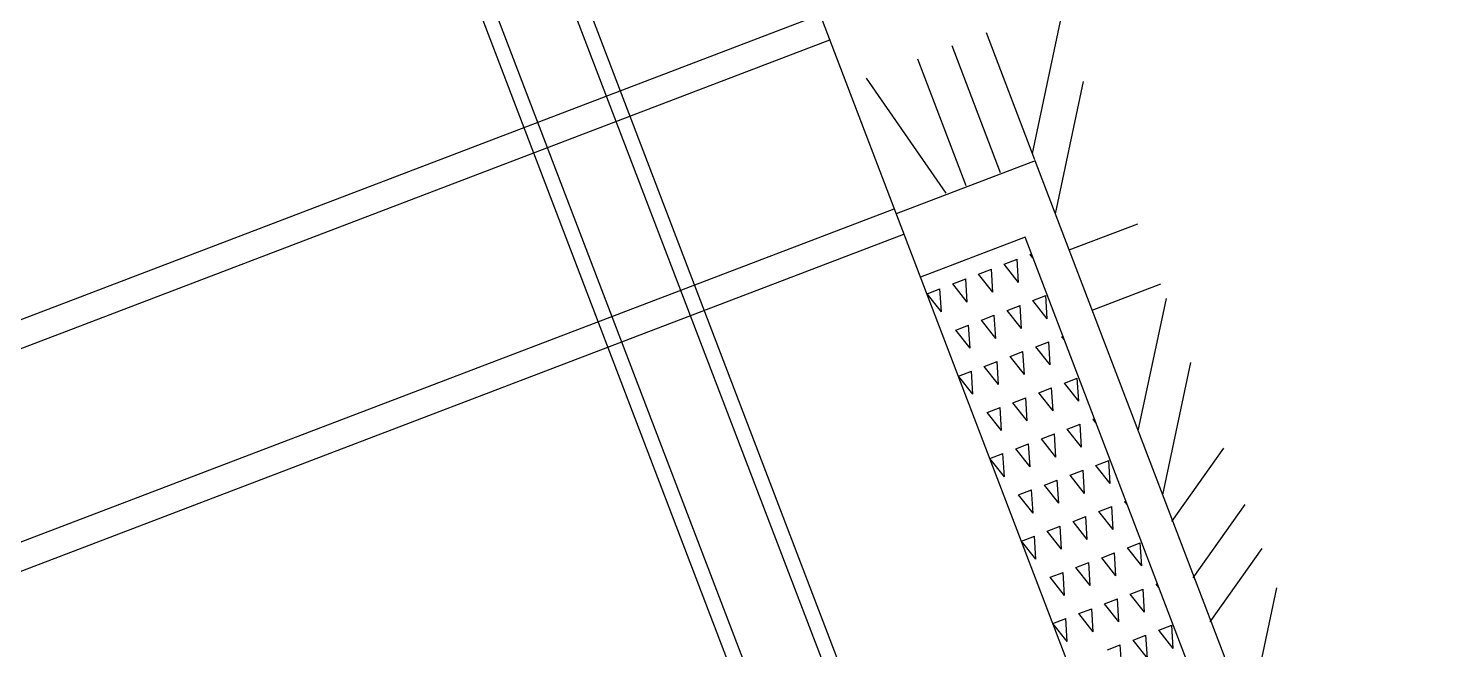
# Model space of a CAD drawing. Header units: inches. Extents: x -5597760 to 21122418, y -37133 to 23298423.
# Drawn here: x 9545069 to 10119725, y 12899630 to 13153587 of the extents above; entities that cross this region are included whole.
import ezdxf

# ---------------------------------------------------------------- set-up
doc = ezdxf.new("R2010")
doc.units = ezdxf.units.IN
doc.header["$MEASUREMENT"] = 0

# ---------------------------------------------------------------- blocks, each defined once
blk = doc.blocks.new('A$C6D2A2628')
for p, q in [((1.791, 2.4297), (1.791, 0.4297)), ((1.3599, 1.7043), (1.3599, 0.4297)), ((1.3799, 1.6867), (1.3799, 0.4297)), ((1.4799, 1.5988), (1.4799, 0.4297)), ((1.4999, 1.5812), (1.4999, 0.4297)), ((0.291, 1.0837), (1.791, 1.0837)), ((0.291, 1.0637), (1.791, 1.0637)), ((1.8187, 1.0278), (1.8641, 0.9278)), ((1.8932, 1.0278), (1.8932, 0.9278)), ((1.9432, 1.0278), (1.9432, 0.9278)), ((1.9932, 1.0278), (1.9932, 0.9278)), ((1.9932, 0.9324), (2.0932, 1.016)), ((1.9932, 0.8849), (2.0932, 0.9685)), ((0.291, 0.9307), (1.791, 0.9307)), ((1.9932, 0.9267), (1.791, 0.9267)), ((1.9932, 0.1), (1.9932, 0.9267)), ((0.291, 0.9107), (1.791, 0.9107)), ((1.9432, 0.8767), (1.791, 0.8767)), ((1.9432, 0.15), (1.9432, 0.8767)), ((1.8007, 0.8473), (1.7913, 0.8636)), ((1.7913, 0.8636), (1.8101, 0.8636)), ((1.8007, 0.8473), (1.8101, 0.8636)), ((1.8382, 0.8473), (1.8288, 0.8636)), ((1.8288, 0.8636), (1.8476, 0.8636)), ((1.8382, 0.8473), (1.8476, 0.8636)), ((1.8757, 0.8473), (1.8663, 0.8636)), ((1.8663, 0.8636), (1.8851, 0.8636)), ((1.8757, 0.8473), (1.8851, 0.8636)), ((1.9132, 0.8473), (1.9038, 0.8636)), ((1.9038, 0.8636), (1.9226, 0.8636)), ((1.9132, 0.8473), (1.9226, 0.8636)), ((1.9432, 0.8604), (1.9413, 0.8636)), ((1.9413, 0.8636), (1.9432, 0.8636)), ((1.9932, 0.8564), (2.0932, 0.8564)), ((1.791, 0.8305), (1.7913, 0.8311)), ((1.791, 0.8311), (1.7913, 0.8311)), ((1.8195, 0.8148), (1.8101, 0.8311)), ((1.8101, 0.8311), (1.8288, 0.8311)), ((1.8195, 0.8148), (1.8288, 0.8311)), ((1.857, 0.8148), (1.8476, 0.8311)), ((1.8476, 0.8311), (1.8663, 0.8311)), ((1.857, 0.8148), (1.8663, 0.8311)), ((1.8945, 0.8148), (1.8851, 0.8311)), ((1.8851, 0.8311), (1.9038, 0.8311)), ((1.8945, 0.8148), (1.9038, 0.8311)), ((1.932, 0.8148), (1.9226, 0.8311)), ((1.9226, 0.8311), (1.9413, 0.8311)), ((1.932, 0.8148), (1.9413, 0.8311)), ((1.9932, 0.8089), (2.0932, 0.8089)), ((1.8007, 0.7824), (1.7913, 0.7986)), ((1.7913, 0.7986), (1.8101, 0.7986)), ((1.8007, 0.7824), (1.8101, 0.7986)), ((1.8382, 0.7824), (1.8288, 0.7986)), ((1.8288, 0.7986), (1.8476, 0.7986)), ((1.8382, 0.7824), (1.8476, 0.7986)), ((1.8757, 0.7824), (1.8663, 0.7986)), ((1.8663, 0.7986), (1.8851, 0.7986)), ((1.8757, 0.7824), (1.8851, 0.7986)), ((1.9132, 0.7824), (1.9038, 0.7986)), ((1.9038, 0.7986), (1.9226, 0.7986)), ((1.9132, 0.7824), (1.9226, 0.7986)), ((1.9432, 0.7955), (1.9413, 0.7986)), ((1.9413, 0.7986), (1.9432, 0.7986)), ((1.9932, 0.7139), (2.0932, 0.7975)), ((1.791, 0.7655), (1.7913, 0.7661)), ((1.791, 0.7661), (1.7913, 0.7661)), ((1.8195, 0.7499), (1.8101, 0.7661)), ((1.8101, 0.7661), (1.8288, 0.7661)), ((1.8195, 0.7499), (1.8288, 0.7661)), ((1.857, 0.7499), (1.8476, 0.7661)), ((1.8476, 0.7661), (1.8663, 0.7661)), ((1.857, 0.7499), (1.8663, 0.7661)), ((1.8945, 0.7499), (1.8851, 0.7661)), ((1.8851, 0.7661), (1.9038, 0.7661)), ((1.8945, 0.7499), (1.9038, 0.7661)), ((1.932, 0.7499), (1.9226, 0.7661)), ((1.9226, 0.7661), (1.9413, 0.7661)), ((1.932, 0.7499), (1.9413, 0.7661)), ((1.9932, 0.6633), (2.0932, 0.7469)), ((1.8007, 0.7174), (1.7913, 0.7337)), ((1.7913, 0.7337), (1.8101, 0.7337)), ((1.8007, 0.7174), (1.8101, 0.7337)), ((1.8382, 0.7174), (1.8288, 0.7337)), ((1.8288, 0.7337), (1.8476, 0.7337)), ((1.8382, 0.7174), (1.8476, 0.7337)), ((1.8757, 0.7174), (1.8663, 0.7337)), ((1.8663, 0.7337), (1.8851, 0.7337)), ((1.8757, 0.7174), (1.8851, 0.7337)), ((1.9132, 0.7174), (1.9038, 0.7337)), ((1.9038, 0.7337), (1.9226, 0.7337)), ((1.9132, 0.7174), (1.9226, 0.7337)), ((1.9432, 0.7305), (1.9413, 0.7337)), ((1.9413, 0.7337), (1.9432, 0.7337)), ((1.791, 0.7006), (1.7913, 0.7012)), ((1.791, 0.7012), (1.7913, 0.7012)), ((1.8195, 0.6849), (1.8101, 0.7012)), ((1.8101, 0.7012), (1.8288, 0.7012)), ((1.8195, 0.6849), (1.8288, 0.7012)), ((1.857, 0.6849), (1.8476, 0.7012)), ((1.8476, 0.7012), (1.8663, 0.7012)), ((1.857, 0.6849), (1.8663, 0.7012)), ((1.8945, 0.6849), (1.8851, 0.7012)), ((1.8851, 0.7012), (1.9038, 0.7012)), ((1.8945, 0.6849), (1.9038, 0.7012)), ((1.932, 0.6849), (1.9226, 0.7012)), ((1.9226, 0.7012), (1.9413, 0.7012)), ((1.932, 0.6849), (1.9413, 0.7012)), ((1.9917, 0.6428), (2.0932, 0.6794)), ((1.8007, 0.6525), (1.7913, 0.6687)), ((1.7913, 0.6687), (1.8101, 0.6687)), ((1.8007, 0.6525), (1.8101, 0.6687)), ((1.8382, 0.6525), (1.8288, 0.6687)), ((1.8288, 0.6687), (1.8476, 0.6687)), ((1.8382, 0.6525), (1.8476, 0.6687)), ((1.8757, 0.6525), (1.8663, 0.6687)), ((1.8663, 0.6687), (1.8851, 0.6687)), ((1.8757, 0.6525), (1.8851, 0.6687)), ((1.9132, 0.6525), (1.9038, 0.6687)), ((1.9038, 0.6687), (1.9226, 0.6687)), ((1.9132, 0.6525), (1.9226, 0.6687)), ((1.9432, 0.6655), (1.9413, 0.6687)), ((1.9413, 0.6687), (1.9432, 0.6687)), ((1.791, 0.6356), (1.7913, 0.6362)), ((1.791, 0.6362), (1.7913, 0.6362)), ((1.8195, 0.62), (1.8101, 0.6362)), ((1.8101, 0.6362), (1.8288, 0.6362)), ((1.8195, 0.62), (1.8288, 0.6362)), ((1.857, 0.62), (1.8476, 0.6362)), ((1.8476, 0.6362), (1.8663, 0.6362)), ((1.857, 0.62), (1.8663, 0.6362)), ((1.8945, 0.62), (1.8851, 0.6362)), ((1.8851, 0.6362), (1.9038, 0.6362)), ((1.8945, 0.62), (1.9038, 0.6362)), ((1.932, 0.62), (1.9226, 0.6362)), ((1.9226, 0.6362), (1.9413, 0.6362)), ((1.932, 0.62), (1.9413, 0.6362)), ((1.9917, 0.5984), (2.0932, 0.6351)), ((1.8007, 0.5875), (1.7913, 0.6037)), ((1.7913, 0.6037), (1.8101, 0.6037)), ((1.8007, 0.5875), (1.8101, 0.6037)), ((1.8382, 0.5875), (1.8288, 0.6037)), ((1.8288, 0.6037), (1.8476, 0.6037)), ((1.8382, 0.5875), (1.8476, 0.6037)), ((1.8757, 0.5875), (1.8663, 0.6037)), ((1.8663, 0.6037), (1.8851, 0.6037)), ((1.8757, 0.5875), (1.8851, 0.6037)), ((1.9132, 0.5875), (1.9038, 0.6037)), ((1.9038, 0.6037), (1.9226, 0.6037)), ((1.9132, 0.5875), (1.9226, 0.6037)), ((1.9432, 0.6006), (1.9413, 0.6037)), ((1.9413, 0.6037), (1.9432, 0.6037)), ((1.9917, 0.5636), (2.0932, 0.6003)), ((1.8476, 0.5713), (1.8663, 0.5713)), ((1.857, 0.555), (1.8663, 0.5713)), ((1.8945, 0.555), (1.8851, 0.5713)), ((1.8851, 0.5713), (1.9038, 0.5713)), ((1.8945, 0.555), (1.9038, 0.5713)), ((1.932, 0.555), (1.9226, 0.5713)), ((1.9226, 0.5713), (1.9413, 0.5713)), ((1.932, 0.555), (1.9413, 0.5713)), ((1.9932, 0.4859), (2.0932, 0.5695))]:
    blk.add_line(p, q)
blk = doc.blocks.new('01-01-cad-blocks-net-beds')
at = {"xscale": 1000, "yscale": 1000, "zscale": 1000}
blk.add_blockref('A$C6D2A2628', (44545.2, 14731.3), dxfattribs=at)

msp = doc.modelspace()

# ---------------------------------------------------------------- block references
at = {"xscale": 300.1938731896516, "yscale": 554.7683964805537, "zscale": 300.1938731896516, "rotation": 20.89932353322971}
msp.add_blockref('01-01-cad-blocks-net-beds', (3466.3, 689.2), dxfattribs=at)

doc.saveas('drawing.dxf')
